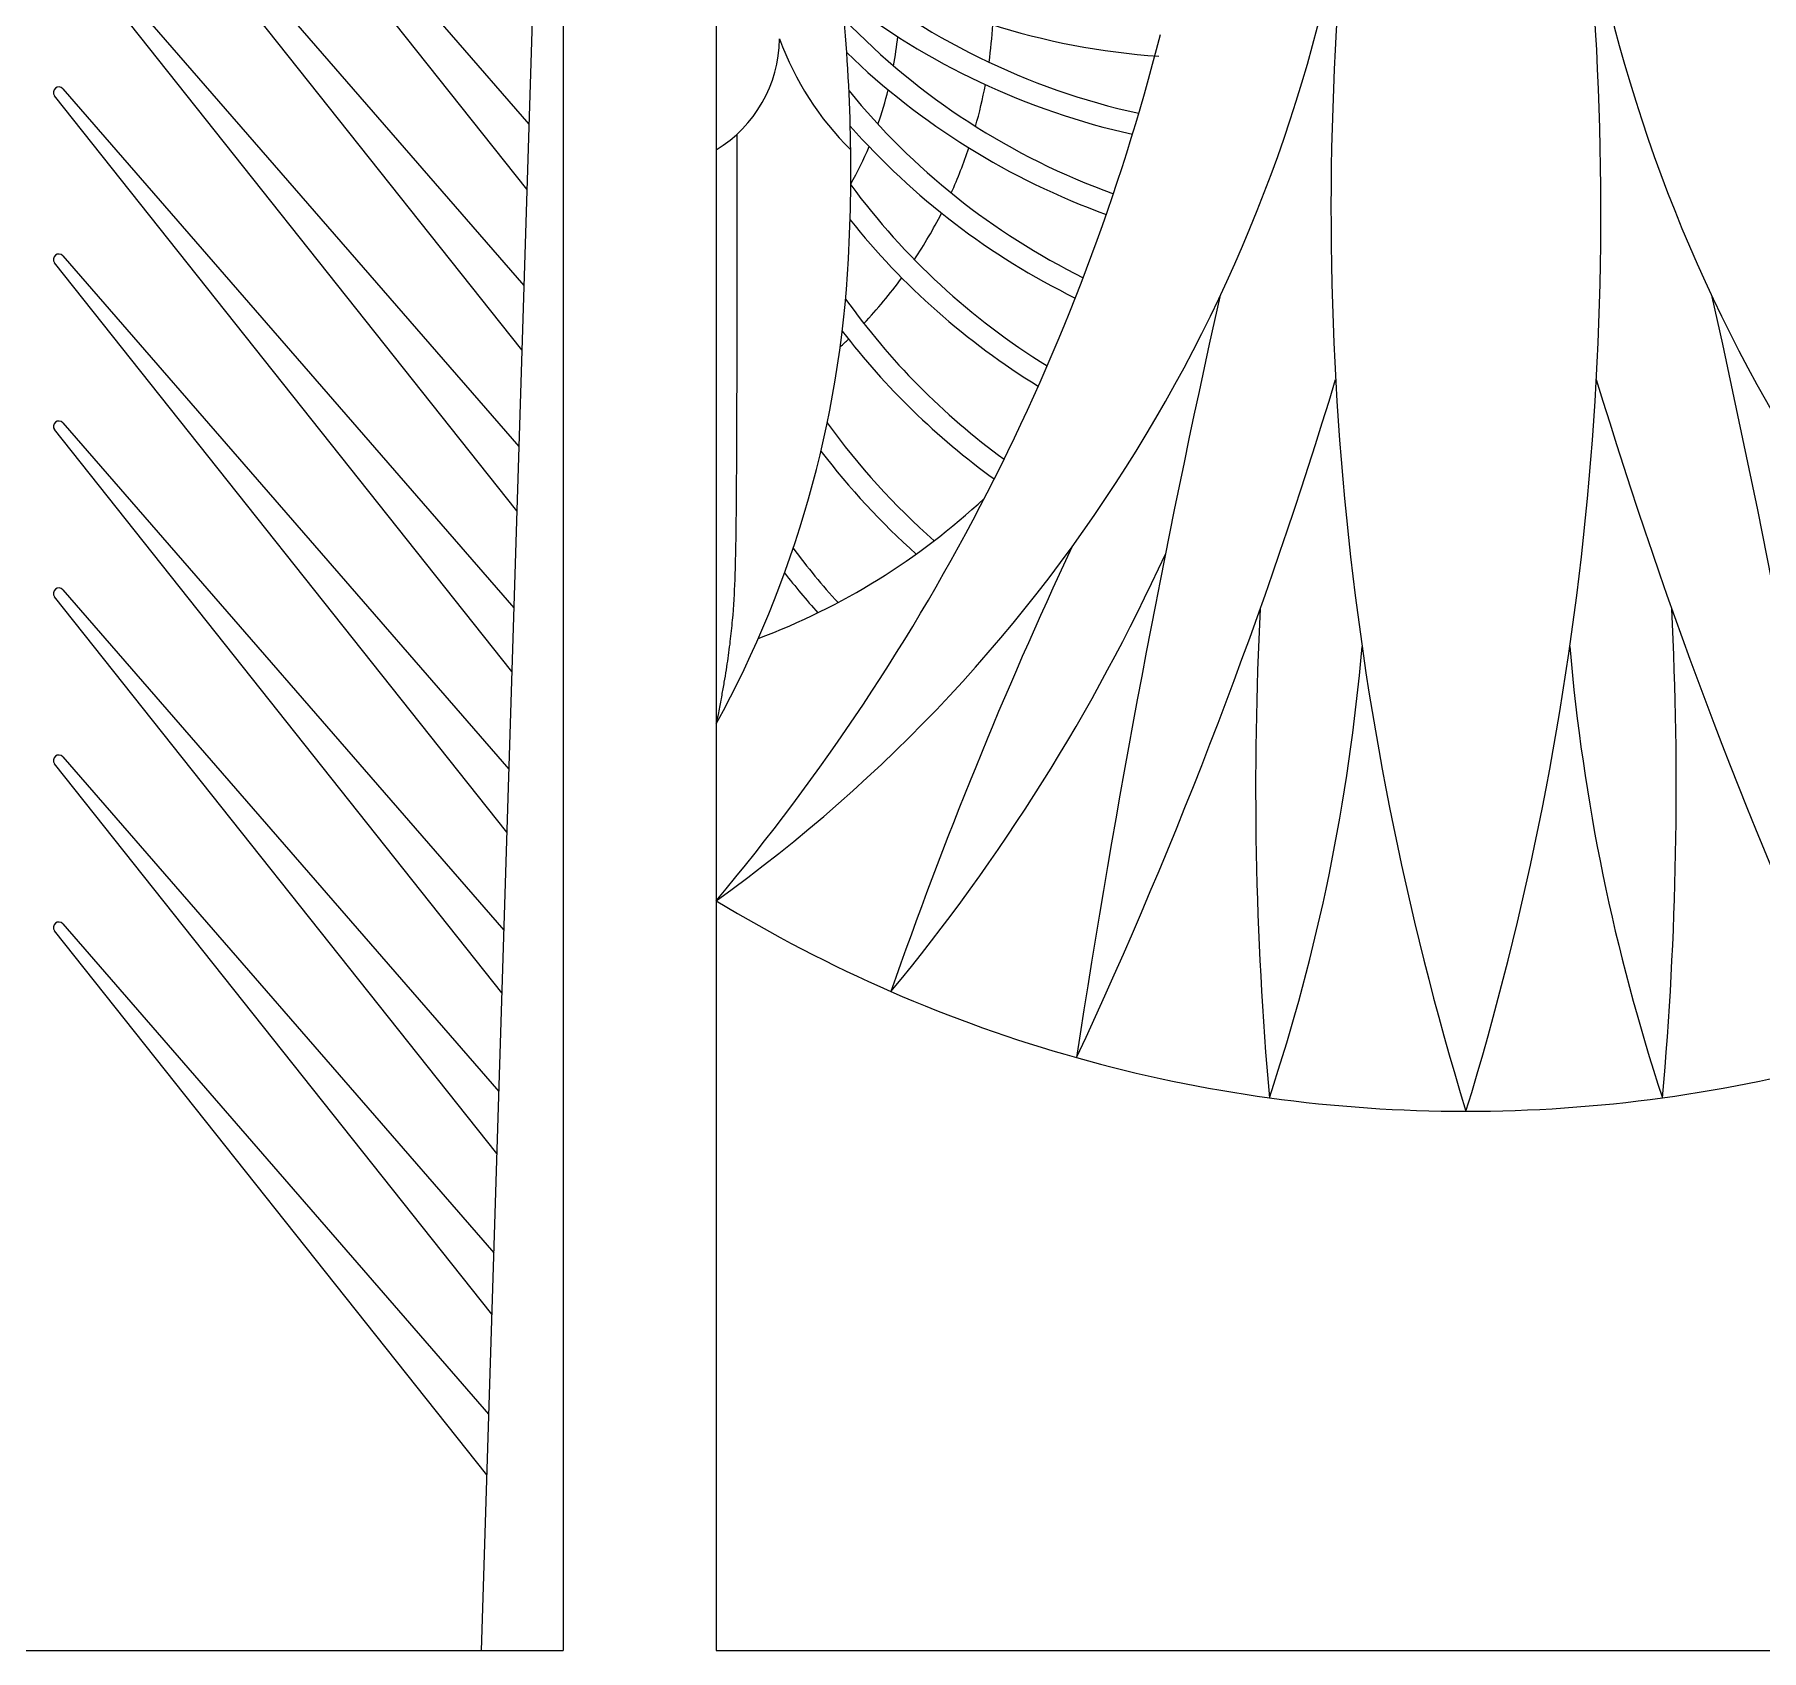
# Model space of a CAD drawing. Extents: x -111 to 2985, y -118 to 122.
# Drawn here: x 64.36 to 88.56, y 84.84 to 107.48 of the extents above; entities that cross this region are included whole.
import ezdxf

# ---------------------------------------------------------------- set-up
doc = ezdxf.new("R2010")
doc.units = 0
doc.layers.add('LAYER_03', color=5, linetype='CONTINUOUS')

msp = doc.modelspace()

# ---------------------------------------------------------------- linework, layer by layer
at = {"layer": 'LAYER_03'}
for points in [[(12.535, 121.562), (71.768, 121.562), (71.768, 84.838)], [(71.768, 121.562), (70.623, 84.838)], [(73.914, 121.562), (73.914, 84.838), (115.933, 84.838)], [(64.761, 113.735), (71.29, 106.22)], [(71.261, 105.309), (64.645, 113.639)], [(71.191, 103.058), (64.645, 111.3)], [(64.761, 111.395), (71.219, 103.961)], [(71.121, 100.806), (64.645, 108.96)], [(64.761, 109.056), (71.149, 101.703)], [(64.761, 106.716), (71.078, 99.444)], [(71.051, 98.555), (64.645, 106.62)], [(74.202, 106.077), (74.202, 106.038), (74.202, 105.999), (74.202, 105.96), (74.202, 105.922), (74.202, 105.883), (74.202, 105.845), (74.202, 105.807), (74.202, 105.769), (74.202, 105.731), (74.202, 105.694), (74.202, 105.656), (74.202, 105.619), (74.202, 105.582), (74.202, 105.545), (74.202, 105.509), (74.202, 105.472), (74.202, 105.436), (74.202, 105.4), (74.202, 105.364), (74.202, 105.328), (74.202, 105.292), (74.202, 105.257), (74.202, 105.221), (74.202, 105.186), (74.202, 105.151), (74.202, 105.117), (74.202, 105.082), (74.202, 105.047), (74.202, 105.013), (74.202, 104.979), (74.202, 104.945), (74.202, 104.911), (74.202, 104.844), (74.202, 104.778), (74.202, 104.712), (74.202, 104.647), (74.202, 104.582), (74.202, 104.519), (74.202, 104.455), (74.202, 104.393), (74.202, 104.331), (74.202, 104.269), (74.202, 104.209), (74.202, 104.148), (74.202, 104.089), (74.202, 104.03), (74.202, 103.972), (74.202, 103.914), (74.202, 103.857), (74.202, 103.8), (74.202, 103.744), (74.202, 103.689), (74.202, 103.634), (74.202, 103.58), (74.202, 103.526), (74.202, 103.473), (74.202, 103.42), (74.202, 103.368), (74.202, 103.316), (74.202, 103.265), (74.201, 103.215), (74.201, 103.165), (74.201, 103.115), (74.201, 103.067), (74.201, 103.018), (74.201, 102.97), (74.201, 102.923), (74.201, 102.876), (74.201, 102.83), (74.201, 102.784), (74.201, 102.738), (74.201, 102.693), (74.201, 102.649), (74.201, 102.605), (74.201, 102.561), (74.201, 102.518), (74.201, 102.476), (74.2, 102.434), (74.2, 102.392), (74.2, 102.351), (74.2, 102.31), (74.2, 102.27), (74.2, 102.23), (74.2, 102.19), (74.2, 102.151), (74.2, 102.112), (74.2, 102.074), (74.2, 102.036), (74.199, 101.999), (74.199, 101.962), (74.199, 101.925), (74.199, 101.889), (74.199, 101.853), (74.199, 101.818), (74.199, 101.782), (74.199, 101.748), (74.198, 101.713), (74.198, 101.679), (74.198, 101.646), (74.198, 101.612), (74.198, 101.58), (74.198, 101.547), (74.198, 101.515), (74.197, 101.483), (74.197, 101.451), (74.197, 101.42), (74.197, 101.389), (74.197, 101.358), (74.197, 101.328), (74.196, 101.298), (74.196, 101.268), (74.196, 101.239), (74.196, 101.21), (74.196, 101.181), (74.195, 101.153), (74.195, 101.124), (74.195, 101.097), (74.195, 101.069), (74.195, 101.041), (74.194, 101.014), (74.194, 100.987), (74.194, 100.961), (74.194, 100.934), (74.193, 100.908), (74.193, 100.882), (74.193, 100.857), (74.193, 100.831), (74.192, 100.806), (74.192, 100.781), (74.192, 100.756), (74.192, 100.732), (74.191, 100.708), (74.191, 100.683), (74.191, 100.66), (74.19, 100.636), (74.19, 100.612), (74.19, 100.589), (74.19, 100.566), (74.189, 100.543), (74.189, 100.52), (74.188, 100.475), (74.188, 100.43), (74.187, 100.386), (74.186, 100.343), (74.185, 100.3), (74.185, 100.258), (74.184, 100.216), (74.183, 100.175), (74.182, 100.134), (74.181, 100.094), (74.18, 100.054), (74.179, 100.015), (74.178, 99.976), (74.177, 99.937), (74.175, 99.898), (74.174, 99.86), (74.173, 99.822), (74.171, 99.785), (74.169, 99.747), (74.168, 99.71), (74.166, 99.673), (74.164, 99.636), (74.16, 99.563), (74.155, 99.49), (74.15, 99.417), (74.145, 99.344), (74.138, 99.271), (74.135, 99.234), (74.132, 99.198), (74.128, 99.161), (74.124, 99.124), (74.12, 99.086), (74.116, 99.049), (74.112, 99.011), (74.107, 98.973), (74.103, 98.935), (74.098, 98.897), (74.093, 98.858), (74.088, 98.819), (74.082, 98.779), (74.076, 98.739), (74.071, 98.699), (74.065, 98.658), (74.058, 98.616), (74.052, 98.575), (74.045, 98.532), (74.038, 98.489), (74.031, 98.446), (74.023, 98.402), (74.02, 98.38), (74.016, 98.357), (74.012, 98.335), (74.008, 98.312), (74.004, 98.289), (74, 98.266), (73.995, 98.243), (73.991, 98.22), (73.987, 98.196), (73.982, 98.172), (73.978, 98.149), (73.973, 98.124), (73.969, 98.1), (73.964, 98.076), (73.96, 98.051), (73.955, 98.026), (73.95, 98.001), (73.945, 97.976), (73.94, 97.95), (73.935, 97.925), (73.93, 97.899), (73.925, 97.873), (73.919, 97.847), (73.914, 97.82)], [(70.981, 96.303), (64.645, 104.28)], [(64.761, 104.376), (71.008, 97.185)], [(70.91, 94.052), (64.645, 101.941)], [(64.761, 102.036), (70.938, 94.927)], [(64.761, 99.697), (70.867, 92.668)], [(70.84, 91.801), (64.645, 99.601)], [(64.761, 97.357), (70.797, 90.409)], [(70.77, 89.549), (64.645, 97.261)], [(70.7, 87.298), (64.645, 94.921)], [(64.761, 95.017), (70.726, 88.15)], [(12.535, 84.838), (71.768, 84.838)]]:
    msp.add_lwpolyline(points, dxfattribs=at)
for points in [[(73.914, 95.342, 0.20129), (82.787, 109.727)], [(82.787, 109.727, 0.102217), (84.419, 92.392)], [(84.419, 92.392, 0.102217), (86.05, 109.727)], [(86.05, 109.727, 0.20129), (94.924, 95.342)], [(75.552, 108.62, 0.118881), (80.115, 107.172)], [(75.598, 108.456, 0.120903), (79.834, 106.373)], [(75.768, 104.334, 0.039356), (75.672, 108.034)], [(75.676, 108, 0.111596), (79.747, 106.08)], [(75.706, 107.692, 0.115023), (79.479, 105.246)], [(73.914, 95.342, 0.113125), (80.137, 107.477)], [(76.398, 107.039, 0.019193), (76.458, 107.447)], [(77.737, 107.088, 0.019691), (77.79, 107.612)], [(73.914, 105.861, 0.258302), (74.803, 107.415, 0.111291), (75.799, 105.861)], [(75.743, 107.223, 0.106116), (79.38, 104.957)], [(64.761, 106.716, 0.978183), (64.645, 106.62)], [(76.18, 106.221, 0.023402), (76.325, 106.702)], [(77.548, 106.19, 0.02248), (77.686, 106.775)], [(75.775, 106.687, 0.107161), (79.056, 104.07)], [(75.793, 106.194, 0.098099), (78.945, 103.785)], [(75.8, 105.384, 0.027075), (76.057, 105.906)], [(77.207, 105.258, 0.025364), (77.455, 105.889)], [(75.8, 105.37, 0.095331), (78.551, 102.833)], [(75.791, 104.881, 0.086822), (78.427, 102.551)], [(76.691, 104.323, 0.028254), (77.072, 104.975)], [(64.761, 104.376, 0.978183), (64.645, 104.28)], [(73.914, 97.82, 0.11272), (75.768, 104.334)], [(75.983, 103.429, 0.031085), (76.514, 104.068)], [(80.969, 103.802, 0.016893), (78.963, 93.143, 0.068536), (84.419, 92.392)], [(84.419, 92.392, 0.068536), (89.874, 93.143, 0.016893), (87.869, 103.802)], [(75.728, 103.771, 0.080192), (77.947, 101.527)], [(75.681, 103.322, 0.073142), (77.81, 101.25)], [(75.653, 103.102, 0.005891), (75.767, 103.21)], [(78.963, 93.143, 0.0354), (82.593, 102.645)], [(86.245, 102.645, 0.0354), (89.874, 93.143)], [(64.761, 102.036, 0.978183), (64.645, 101.941)], [(75.47, 102.037, 0.0565), (76.969, 100.384)], [(75.382, 101.642, 0.048288), (76.718, 100.198)], [(74.502, 99.014, 0.097863), (77.671, 100.979)], [(74.993, 100.279, 0.024923), (75.621, 99.518)], [(78.896, 100.294, 0.025607), (76.363, 94.069)], [(76.363, 94.069, 0.065773), (80.207, 100.199)], [(74.872, 99.934, 0.017858), (75.339, 99.375)], [(64.761, 99.697, 0.978183), (64.645, 99.601)], [(81.535, 99.429, 0.034872), (81.665, 92.581)], [(87.172, 92.581, 0.034872), (87.302, 99.429)], [(81.665, 92.581, 0.058882), (82.963, 98.902)], [(85.874, 98.902, 0.058882), (87.172, 92.581)], [(64.761, 97.357, 0.978183), (64.645, 97.261)], [(73.914, 95.342, 0.068536), (78.963, 93.143)], [(64.761, 95.017, 0.978183), (64.645, 94.921)]]:
    msp.add_lwpolyline(points, format="xyb", dxfattribs=at)

doc.saveas('drawing.dxf')
